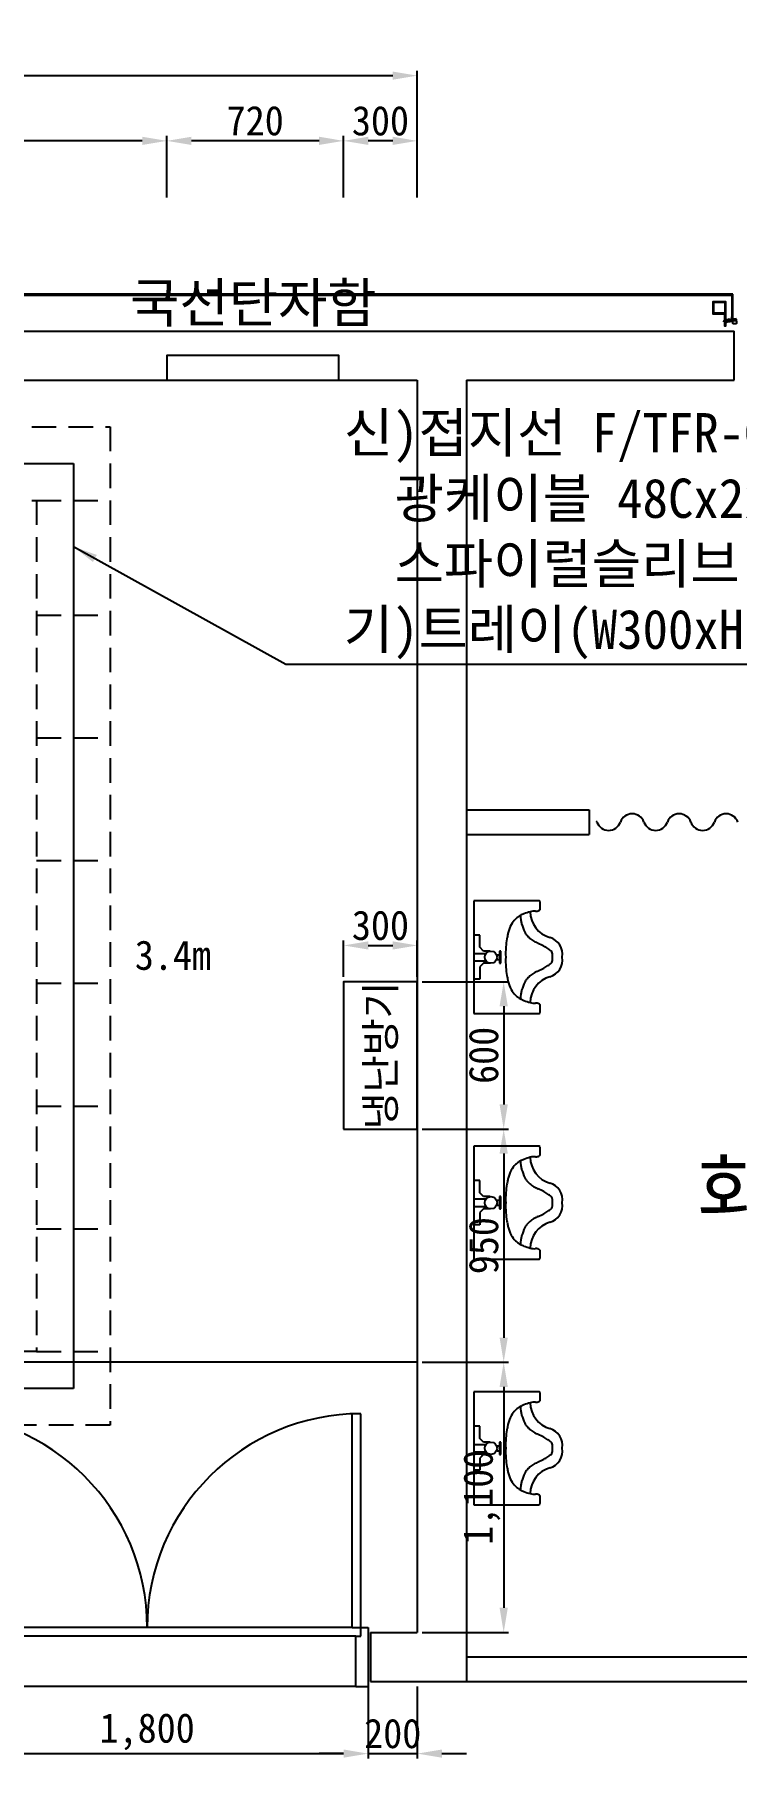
# Model space of a CAD drawing. Header units: millimetres. Extents: x 574471 to 622274, y -171951 to -139705.
# Drawn here: x 586975 to 589834, y -155925 to -148903 of the extents above; entities that cross this region are included whole.
import ezdxf
from ezdxf.enums import TextEntityAlignment as Align

# ---------------------------------------------------------------- set-up
doc = ezdxf.new("R2010")
doc.units = ezdxf.units.MM
doc.linetypes.add('HIDDEN', pattern=[0.375, 0.25, -0.125])
doc.linetypes.add('HIDDEN2', pattern=[0.1875, 0.125, -0.0625])
for name, color, linetype in [('TT-BASE', 253, 'Continuous'), ('TT-CABL', 4, 'Continuous'), ('TT-TRAY', 4, 'Continuous'), ('TZ-BASE', 253, 'Continuous'), ('TZ-DIMS', 1, 'Continuous'), ('TZ-LEAL', 1, 'Continuous'), ('TZ-LEAT', 3, 'Continuous'), ('TZ-TEX2', 3, 'Continuous'), ('TZ-TEXT', 3, 'Continuous')]:
    doc.layers.add(name, color=color, linetype=linetype)
doc.styles.get("Standard").update_dxf_attribs({"font": 'GulimChe.ttf'})
doc.dimstyles.new('D40', dxfattribs={"dimscale": 40, "dimtxt": 3, "dimasz": 2.5, "dimexe": 0.5, "dimexo": 0.5, "dimgap": 0.5, "dimtad": 1, "dimdec": 0, "dimzin": 1, "dimdsep": 46, "dimlunit": 6, "dimtxsty": 'Standard', "dimcen": 1, "dimclrd": 1, "dimclre": 1, "dimclrt": 3, "dimadec": 0, "dimazin": 0, "dimtfac": 1, "dimtdec": 0, "dimtix": 1, "dimtmove": 2, "dimatfit": 3, "dimfxl": 0, "dimtvp": 2, "dimlwd": -1, "dimlwe": -1, "dimarcsym": 0})

# ---------------------------------------------------------------- blocks, each defined once
blk = doc.blocks.new('*D27')
at = {"layer": 'DEFPOINTS', "color": 0}
for p in [(588533.7, -149071.1), (581933.7, -149587), (588533.7, -149587)]:
    blk.add_point(p, dxfattribs=at)
at = {"layer": 'TZ-DIMS', "color": 1}
for p, q in [((581933.7, -149567), (581933.7, -149051.1)), ((588533.7, -149567), (588533.7, -149051.1)), ((582033.7, -149071.1), (588433.7, -149071.1))]:
    blk.add_line(p, q, dxfattribs=at)
for points in [[(582033.7, -149054.4), (582033.7, -149087.7), (581933.7, -149071.1)], [(588433.7, -149054.4), (588433.7, -149087.7), (588533.7, -149071.1)]]:
    blk.add_solid(points, dxfattribs=at)
at = {"layer": 'TZ-DIMS', "color": 3, "insert": (585233.7, -148982.2), "char_height": 120, "attachment_point": 5}
blk.add_mtext('6,600', dxfattribs=at)
blk = doc.blocks.new('*D28')
at = {"layer": 'DEFPOINTS', "color": 0}
for p in [(588233.7, -149336.7), (588233.7, -149587), (588533.7, -149587)]:
    blk.add_point(p, dxfattribs=at)
at = {"layer": 'TZ-DIMS', "color": 1}
for p, q in [((588233.7, -149567), (588233.7, -149316.7)), ((588433.7, -149336.7), (588333.7, -149336.7)), ((588533.7, -149567), (588533.7, -149316.7))]:
    blk.add_line(p, q, dxfattribs=at)
for points in [[(588333.7, -149320), (588333.7, -149353.3), (588233.7, -149336.7)], [(588433.7, -149320), (588433.7, -149353.3), (588533.7, -149336.7)]]:
    blk.add_solid(points, dxfattribs=at)
at = {"layer": 'TZ-DIMS', "color": 3, "insert": (588383.7, -149255.3), "char_height": 120, "attachment_point": 5}
blk.add_mtext('300', dxfattribs=at)
blk = doc.blocks.new('*D29')
at = {"layer": 'DEFPOINTS', "color": 0}
for p in [(587513.7, -149336.7), (587513.7, -149587), (588233.7, -149587)]:
    blk.add_point(p, dxfattribs=at)
at = {"layer": 'TZ-DIMS', "color": 1}
for p, q in [((587513.7, -149567), (587513.7, -149316.7)), ((588133.7, -149336.7), (587613.7, -149336.7)), ((588233.7, -149567), (588233.7, -149316.7))]:
    blk.add_line(p, q, dxfattribs=at)
for points in [[(587613.7, -149320), (587613.7, -149353.3), (587513.7, -149336.7)], [(588133.7, -149320), (588133.7, -149353.3), (588233.7, -149336.7)]]:
    blk.add_solid(points, dxfattribs=at)
at = {"layer": 'TZ-DIMS', "color": 3, "insert": (587873.7, -149255.1), "char_height": 120, "attachment_point": 5}
blk.add_mtext('720', dxfattribs=at)
blk = doc.blocks.new('*D30')
at = {"layer": 'DEFPOINTS', "color": 0}
for p in [(585763.7, -149336.7), (585763.7, -149587), (587513.7, -149587)]:
    blk.add_point(p, dxfattribs=at)
at = {"layer": 'TZ-DIMS', "color": 1}
for p, q in [((585763.7, -149567), (585763.7, -149316.7)), ((587413.7, -149336.7), (585863.7, -149336.7)), ((587513.7, -149567), (587513.7, -149316.7))]:
    blk.add_line(p, q, dxfattribs=at)
for points in [[(585863.7, -149320), (585863.7, -149353.3), (585763.7, -149336.7)], [(587413.7, -149320), (587413.7, -149353.3), (587513.7, -149336.7)]]:
    blk.add_solid(points, dxfattribs=at)
at = {"layer": 'TZ-DIMS', "color": 3, "insert": (586638.7, -149247.7), "char_height": 120, "attachment_point": 5}
blk.add_mtext('1,750', dxfattribs=at)
blk = doc.blocks.new('*D47')
at = {"layer": 'DEFPOINTS', "color": 0}
for p in [(586533.7, -155611.2), (588333.7, -155611.2), (588333.7, -155905)]:
    blk.add_point(p, dxfattribs=at)
at = {"layer": 'TZ-DIMS', "color": 1}
for p, q in [((586533.7, -155631.2), (586533.7, -155925)), ((588333.7, -155631.2), (588333.7, -155925)), ((586633.7, -155905), (588233.7, -155905))]:
    blk.add_line(p, q, dxfattribs=at)
for points in [[(586633.7, -155888.3), (586633.7, -155921.6), (586533.7, -155905)], [(588233.7, -155888.3), (588233.7, -155921.6), (588333.7, -155905)]]:
    blk.add_solid(points, dxfattribs=at)
at = {"layer": 'TZ-DIMS', "color": 3, "insert": (587433.7, -155816), "char_height": 120, "attachment_point": 5}
blk.add_mtext('1,800', dxfattribs=at)
blk = doc.blocks.new('*D48')
at = {"layer": 'DEFPOINTS', "color": 0}
for p in [(588333.7, -155611.2), (588533.7, -155611.2), (588533.7, -155905)]:
    blk.add_point(p, dxfattribs=at)
at = {"layer": 'TZ-DIMS', "color": 1}
for p, q in [((588333.7, -155631.2), (588333.7, -155925)), ((588533.7, -155631.2), (588533.7, -155925)), ((588233.7, -155905), (588133.7, -155905)), ((588333.7, -155905), (588533.7, -155905)), ((588633.7, -155905), (588733.7, -155905))]:
    blk.add_line(p, q, dxfattribs=at)
for points in [[(588233.7, -155888.3), (588233.7, -155921.6), (588333.7, -155905)], [(588633.7, -155888.3), (588633.7, -155921.6), (588533.7, -155905)]]:
    blk.add_solid(points, dxfattribs=at)
at = {"layer": 'TZ-DIMS', "color": 3, "insert": (588433.7, -155823.6), "char_height": 120, "attachment_point": 5}
blk.add_mtext('200', dxfattribs=at)
blk = doc.blocks.new('*D67')
at = {"layer": 'DEFPOINTS', "color": 0}
for p in [(588533.7, -152761.2), (588533.7, -153361.2), (588885.6, -153361.2)]:
    blk.add_point(p, dxfattribs=at)
at = {"layer": 'TZ-DIMS', "color": 1}
for p, q in [((588553.7, -152761.2), (588905.6, -152761.2)), ((588885.6, -152861.2), (588885.6, -153261.2)), ((588553.7, -153361.2), (588905.6, -153361.2))]:
    blk.add_line(p, q, dxfattribs=at)
for points in [[(588868.9, -152861.2), (588902.3, -152861.2), (588885.6, -152761.2)], [(588868.9, -153261.2), (588902.3, -153261.2), (588885.6, -153361.2)]]:
    blk.add_solid(points, dxfattribs=at)
at = {"layer": 'TZ-DIMS', "color": 3, "insert": (588804.2, -153061.2), "char_height": 120, "attachment_point": 5, "rotation": 90}
blk.add_mtext('600', dxfattribs=at)
blk = doc.blocks.new('*D68')
at = {"layer": 'DEFPOINTS', "color": 0}
for p in [(588533.7, -153361.2), (588533.7, -154311.2), (588885.6, -154311.2)]:
    blk.add_point(p, dxfattribs=at)
at = {"layer": 'TZ-DIMS', "color": 1}
for p, q in [((588553.7, -153361.2), (588905.6, -153361.2)), ((588885.6, -153461.2), (588885.6, -154211.2)), ((588553.7, -154311.2), (588905.6, -154311.2))]:
    blk.add_line(p, q, dxfattribs=at)
for points in [[(588868.9, -153461.2), (588902.3, -153461.2), (588885.6, -153361.2)], [(588868.9, -154211.2), (588902.3, -154211.2), (588885.6, -154311.2)]]:
    blk.add_solid(points, dxfattribs=at)
at = {"layer": 'TZ-DIMS', "color": 3, "insert": (588804.2, -153836.2), "char_height": 120, "attachment_point": 5, "rotation": 90}
blk.add_mtext('950', dxfattribs=at)
blk = doc.blocks.new('*D69')
at = {"layer": 'DEFPOINTS', "color": 0}
for p in [(588533.7, -154311.2), (588533.7, -155411.2), (588885.6, -155411.2)]:
    blk.add_point(p, dxfattribs=at)
at = {"layer": 'TZ-DIMS', "color": 1}
for p, q in [((588553.7, -154311.2), (588905.6, -154311.2)), ((588885.6, -154411.2), (588885.6, -155311.2)), ((588553.7, -155411.2), (588905.6, -155411.2))]:
    blk.add_line(p, q, dxfattribs=at)
for points in [[(588868.9, -154411.2), (588902.3, -154411.2), (588885.6, -154311.2)], [(588868.9, -155311.2), (588902.3, -155311.2), (588885.6, -155411.2)]]:
    blk.add_solid(points, dxfattribs=at)
at = {"layer": 'TZ-DIMS', "color": 3, "insert": (588796.7, -154861.2), "char_height": 120, "attachment_point": 5, "rotation": 90}
blk.add_mtext('1,100', dxfattribs=at)
blk = doc.blocks.new('*D73')
at = {"layer": 'DEFPOINTS', "color": 0}
for p in [(588533.7, -152613.5), (588233.7, -152761.2), (588533.7, -152761.2)]:
    blk.add_point(p, dxfattribs=at)
at = {"layer": 'TZ-DIMS', "color": 1}
for p, q in [((588233.7, -152741.2), (588233.7, -152593.5)), ((588333.7, -152613.5), (588433.7, -152613.5)), ((588533.7, -152741.2), (588533.7, -152593.5))]:
    blk.add_line(p, q, dxfattribs=at)
for points in [[(588333.7, -152596.9), (588333.7, -152630.2), (588233.7, -152613.5)], [(588433.7, -152596.9), (588433.7, -152630.2), (588533.7, -152613.5)]]:
    blk.add_solid(points, dxfattribs=at)
at = {"layer": 'TZ-DIMS', "color": 3, "insert": (588383.7, -152532.2), "char_height": 120, "attachment_point": 5}
blk.add_mtext('300', dxfattribs=at)

msp = doc.modelspace()

# ---------------------------------------------------------------- linework, layer by layer
at = {"layer": 'TT-BASE'}
for points in [[(587513.7, -150311.2), (588213.7, -150311.2), (588213.7, -150211.2), (587513.7, -150211.2)], [(588233.7, -153361.2), (588533.7, -153361.2), (588533.7, -152761.2), (588233.7, -152761.2)]]:
    msp.add_lwpolyline(points, close=True, dxfattribs=at)
msp.add_lwpolyline([(588533.7, -154311.2), (586333.7, -154311.2), (586333.7, -155411.2)], dxfattribs=at)
at = {"layer": 'TT-CABL', "linetype": 'HIDDEN'}
msp.add_lwpolyline([(585463.7, -150411.2), (585463.7, -150650.8), (587133.2, -150650.8), (587133.2, -154417.8), (586583.7, -154417.8), (586583.7, -154191.2)], dxfattribs=at)
at = {"layer": 'TT-TRAY', "linetype": 'HIDDEN2', "ltscale": 800}
for points in [[(585313.7, -150411.2), (585313.7, -150800.8), (586983.2, -150800.8), (586983.2, -154267.8), (586733.7, -154267.8), (586733.7, -154191.2)], [(585613.7, -150411.2), (585613.7, -150500.8), (587283.2, -150500.8), (587283.2, -154567.8), (586433.7, -154567.8), (586433.7, -154191.2)], [(586983.2, -150800.8), (587283.2, -150800.8)], [(586983.2, -151267.8), (587283.2, -151267.8)], [(586983.2, -151767.8), (587283.2, -151767.8)], [(586983.2, -152267.8), (587283.2, -152267.8)], [(586983.2, -152767.8), (587283.2, -152767.8)], [(586983.2, -153267.8), (587283.2, -153267.8)], [(586983.2, -153767.8), (587283.2, -153767.8)], [(586983.2, -154267.8), (587283.2, -154267.8)]]:
    msp.add_lwpolyline(points, dxfattribs=at)
at = {"layer": 'TZ-BASE'}
for p, q in [((589818.7, -149961.2), (586148.7, -149961.2)), ((586152.7, -149965.2), (589814.7, -149965.2)), ((589814.7, -149965.2), (589814.7, -150066.8)), ((589818.7, -150070.3), (589818.7, -149961.2)), ((586143.7, -150111.2), (589823.7, -150111.2)), ((589800.2, -150074.6), (589779.5, -150070.9)), ((589814.7, -150066.8), (589796.2, -150066.8)), ((589796.2, -150066.8), (589796.2, -150070.8)), ((589796.2, -150070.8), (589818.2, -150070.8)), ((589799.2, -150070.8), (589800.2, -150072.3)), ((589800.2, -150072.3), (589807.2, -150072.3)), ((589801.7, -150070.8), (589801.7, -150065.3)), ((589803.7, -150060.1), (589803.7, -150074.6)), ((589805.7, -150070.8), (589805.7, -150065.3)), ((589807.2, -150072.3), (589808.2, -150070.8)), ((589820.1, -150061.3), (589818.7, -150062.7)), ((589818.7, -150061.4), (589826.1, -150068.8)), ((589821.8, -150061.7), (589818.7, -150064.8)), ((589823.7, -150062), (589818.7, -150067)), ((589825.7, -150062.1), (589818.7, -150069.1)), ((589818.7, -150063.6), (589824, -150068.8)), ((589818.7, -150065.7), (589821.8, -150068.8)), ((589818.7, -150067.8), (589820.2, -150069.2)), ((589818.7, -150069.9), (589819.1, -150070.3)), ((589818.8, -150071.1), (589818.7, -150071.2)), ((589820.9, -150061.5), (589828.2, -150068.8)), ((589827.8, -150062.1), (589821, -150068.9)), ((589830.3, -150061.8), (589823.2, -150068.8)), ((589823.5, -150062), (589830.3, -150068.8)), ((589823.7, -150311.2), (589823.7, -150111.2)), ((589833.1, -150061), (589825.3, -150068.8)), ((589825.8, -150062.1), (589833.7, -150070.1)), ((589833.7, -150062.6), (589827.5, -150068.8)), ((589827.8, -150062.1), (589833.7, -150067.9)), ((589833.7, -150064.7), (589829.6, -150068.8)), ((589829.7, -150061.9), (589833.7, -150065.8)), ((589831.5, -150061.5), (589833.7, -150063.7)), ((589833.7, -150066.8), (589831.6, -150068.9)), ((589833.7, -150068.9), (589832.9, -150069.7)), ((589833.1, -150061), (589833.7, -150061.6)), ((589833.7, -150071.1), (589833.6, -150071.1)), ((586143.7, -150311.2), (588533.7, -150311.2)), ((588533.7, -150311.2), (588533.7, -155411.2)), ((588733.7, -150311.2), (588733.7, -155611.2)), ((588733.7, -150311.2), (589823.7, -150311.2)), ((588733.7, -152061.2), (589233.7, -152061.2)), ((589233.7, -152061.2), (589233.7, -152161.2)), ((588733.7, -152161.2), (589233.7, -152161.2)), ((588898.7, -152431.2), (588763.7, -152431.2)), ((588763.7, -152431.2), (588763.7, -152891.2)), ((589028.7, -152431.2), (588898.7, -152431.2)), ((589033.7, -152446.2), (589033.7, -152436.2)), ((589033.7, -152466.2), (589033.7, -152446.2)), ((588788.7, -152571.2), (588763.7, -152571.2)), ((588788.7, -152621.2), (588788.7, -152571.2)), ((588763.7, -152646.2), (588813.7, -152646.2)), ((588803.7, -152636.2), (588788.7, -152621.2)), ((588828.7, -152636.2), (588803.7, -152636.2)), ((588873.7, -152636.2), (588868.7, -152636.2)), ((588868.7, -152636.2), (588868.7, -152686.2)), ((588873.7, -152686.2), (588873.7, -152636.2)), ((588763.7, -152676.2), (588813.7, -152676.2)), ((588803.7, -152686.2), (588788.7, -152701.2)), ((588788.7, -152701.2), (588788.7, -152751.2)), ((588828.7, -152686.2), (588803.7, -152686.2)), ((588858.7, -152651.2), (588868.7, -152651.2)), ((588858.7, -152671.2), (588868.7, -152671.2)), ((588868.7, -152686.2), (588873.7, -152686.2)), ((588788.7, -152751.2), (588763.7, -152751.2)), ((589033.7, -152876.2), (589033.7, -152856.2)), ((588763.7, -152891.2), (588898.7, -152891.2)), ((588898.7, -152891.2), (589028.7, -152891.2)), ((589033.7, -152886.2), (589033.7, -152876.2)), ((588898.7, -153431.2), (588763.7, -153431.2)), ((588763.7, -153431.2), (588763.7, -153891.2)), ((589028.7, -153431.2), (588898.7, -153431.2)), ((589033.7, -153446.2), (589033.7, -153436.2)), ((589033.7, -153466.2), (589033.7, -153446.2)), ((588788.7, -153571.2), (588763.7, -153571.2)), ((588788.7, -153621.2), (588788.7, -153571.2)), ((588803.7, -153636.2), (588788.7, -153621.2)), ((588763.7, -153646.2), (588813.7, -153646.2)), ((588763.7, -153676.2), (588813.7, -153676.2)), ((588803.7, -153686.2), (588788.7, -153701.2)), ((588828.7, -153636.2), (588803.7, -153636.2)), ((588828.7, -153686.2), (588803.7, -153686.2)), ((588858.7, -153651.2), (588868.7, -153651.2)), ((588858.7, -153671.2), (588868.7, -153671.2)), ((588873.7, -153636.2), (588868.7, -153636.2)), ((588868.7, -153636.2), (588868.7, -153686.2)), ((588868.7, -153686.2), (588873.7, -153686.2)), ((588873.7, -153686.2), (588873.7, -153636.2)), ((588788.7, -153751.2), (588763.7, -153751.2)), ((588788.7, -153701.2), (588788.7, -153751.2)), ((588763.7, -153891.2), (588898.7, -153891.2)), ((588898.7, -153891.2), (589028.7, -153891.2)), ((589033.7, -153876.2), (589033.7, -153856.2)), ((589033.7, -153886.2), (589033.7, -153876.2)), ((588898.7, -154431.2), (588763.7, -154431.2)), ((588763.7, -154431.2), (588763.7, -154891.2)), ((589028.7, -154431.2), (588898.7, -154431.2)), ((589033.7, -154446.2), (589033.7, -154436.2)), ((589033.7, -154466.2), (589033.7, -154446.2)), ((588269.1, -155391.2), (588269.1, -154521.3)), ((588304.3, -155391.2), (588304.3, -154520.5)), ((588788.7, -154571.2), (588763.7, -154571.2)), ((588788.7, -154621.2), (588788.7, -154571.2)), ((588763.7, -154646.2), (588813.7, -154646.2)), ((588763.7, -154676.2), (588813.7, -154676.2)), ((588803.7, -154636.2), (588788.7, -154621.2)), ((588828.7, -154636.2), (588803.7, -154636.2)), ((588858.7, -154651.2), (588868.7, -154651.2)), ((588858.7, -154671.2), (588868.7, -154671.2)), ((588873.7, -154636.2), (588868.7, -154636.2)), ((588868.7, -154636.2), (588868.7, -154686.2)), ((588873.7, -154686.2), (588873.7, -154636.2)), ((588788.7, -154751.2), (588763.7, -154751.2)), ((588803.7, -154686.2), (588788.7, -154701.2)), ((588788.7, -154701.2), (588788.7, -154751.2)), ((588828.7, -154686.2), (588803.7, -154686.2)), ((588868.7, -154686.2), (588873.7, -154686.2)), ((588763.7, -154891.2), (588898.7, -154891.2)), ((588898.7, -154891.2), (589028.7, -154891.2)), ((589033.7, -154876.2), (589033.7, -154856.2)), ((589033.7, -154886.2), (589033.7, -154876.2)), ((588283.8, -155427), (586583.6, -155427)), ((588269.1, -155391.2), (586598.3, -155391.2)), ((588269.1, -155391.2), (588304.3, -155391.2)), ((588283.8, -155631.2), (588283.8, -155427)), ((588283.8, -155427), (588304.3, -155427)), ((588304.3, -155427), (588304.3, -155391.2)), ((588304.3, -155391.2), (588333.7, -155391.2)), ((588333.7, -155391.2), (588333.7, -155631.2)), ((588343.7, -155411.2), (588533.7, -155411.2)), ((588343.7, -155411.2), (588343.7, -155611.2)), ((588733.7, -155511.2), (590123.7, -155511.2)), ((588283.8, -155631.2), (586583.6, -155631.2)), ((588283.8, -155631.2), (588333.7, -155631.2)), ((588343.7, -155611.2), (588733.7, -155611.2)), ((588733.7, -155611.2), (590123.7, -155611.2))]:
    msp.add_line(p, q, dxfattribs=at)
for points in [[(589738.7, -150040.8), (589738.7, -149990.8), (589788.7, -149990.8), (589788.7, -150040.8)], [(589741, -150038.5), (589741, -149993.1), (589786.4, -149993.1), (589786.4, -150038.5)], [(589788.7, -150065.3), (589788.7, -150076.8), (589790.2, -150076.8), (589790.2, -150066.8), (589814.7, -150066.8), (589814.7, -150055.3), (589813.2, -150055.3), (589813.2, -150065.3)], [(589792.7, -150068.2), (589791.7, -150068), (589789.9, -150077.8), (589790.9, -150078)]]:
    msp.add_lwpolyline(points, close=True, dxfattribs=at)
msp.add_lwpolyline([(589738.7, -150040.8), (589786.7, -150040.8, -0.414214), (589788.7, -150042.8), (589788.7, -150090.8), (589786.4, -150090.8), (589786.4, -150044.1, 0.414214), (589785.4, -150043.1), (589738.7, -150043.1), (589738.7, -150040.8)], format="xyb", dxfattribs=at)
msp.add_lwpolyline([(589794.8, -150073.1), (589793.8, -150072.9), (589793.7, -150073.9), (589794.7, -150074.1)], dxfattribs=at)
msp.add_lwpolyline([(589830.7, -150081.8), (589821.7, -150081.8, -0.414214), (589818.7, -150078.8), (589818.7, -150071.8, -0.414214), (589821.7, -150068.8), (589830.7, -150068.8, -0.414214), (589833.7, -150071.8), (589833.7, -150078.8, -0.414214)], format="xyb", close=True, dxfattribs=at)
for centre in [(588833.7, -152661.2), (588833.7, -153661.2), (588833.7, -154661.2)]:
    msp.add_circle(centre, 25, dxfattribs=at)
for centre, radius, start, end in [((589790.7, -150072.9), 4.14, 274.87244, 65.12756), ((589803.7, -150066.8), 3.79, 22.5, 157.5), ((589803.7, -150072.2), 0.76, 189.21747, 350.78253), ((589818.2, -150070.3), 0.5, 270, 0), ((589826.2, -150040.3), 21.8, 249.88929, 290.11071), ((589408.8, -152128.3), 50.8, 19.74089, 160.25911), ((589600, -152128.3), 50.8, 19.74089, 160.25911), ((589791.2, -152128.3), 50.8, 19.74089, 160.25911), ((589217.6, -152128.3), 50.8, 19.74089, 24.72388), ((589313.2, -152094), 50.8, 199.74089, 340.25911), ((589504.4, -152094), 50.8, 199.74089, 340.25911), ((589695.6, -152094), 50.8, 199.74089, 340.25911), ((589028.7, -152436.2), 5, 45, 90), ((589028.7, -152436.2), 5, 0, 45), ((588998.6, -152574.5), 94.2, 133.51379, 151.38954), ((589017.9, -152594.8), 122.3, 126.8699, 133.51379), ((588987.8, -152554.7), 72.1, 118.21659, 126.8699), ((589009.6, -152595.4), 118.2, 110.55605, 118.21659), ((589137.3, -152486.3), 183.7, 181.52164, 188.1301), ((589089.2, -152807.6), 344.9, 106.07279, 110.55605), ((589010.3, -152533.6), 59.8, 84.76229, 106.07279), ((589102.6, -152476.2), 108.9, 180, 254.6079), ((589017.7, -152452.5), 21.7, 264.76229, 300.50902), ((589017.7, -152452.5), 21.6, 300.50902, 315), ((589031.4, -152466.2), 2.35, 315, 0), ((590447.1, -152876.6), 1575.4, 168.69007, 169.37542), ((589094.8, -152606.2), 196.3, 166.74842, 168.69007), ((589027.7, -152590.4), 127.4, 151.38954, 166.74842), ((589038.1, -152500.5), 83.4, 188.1301, 197.94092), ((589282.5, -152421.3), 340.4, 197.94092, 203.96249), ((589017, -152539.4), 49.7, 203.96249, 219.75539), ((589059.9, -152503.6), 105.6, 219.75539, 230.19443), ((589316.4, -152648), 422.9, 176.18593, 181.78526), ((589179.7, -152638.9), 285.9, 169.37542, 176.18593), ((589065.5, -152496.9), 114.3, 230.19443, 240.22596), ((589106.6, -152425), 197.2, 240.22596, 245.99389), ((588900.3, -152888.3), 310, 61.39444, 65.99389), ((588940.9, -152813.8), 225.1, 56.30993, 61.39444), ((588984.4, -152748.7), 146.8, 50.01295, 56.30993), ((589055.2, -152648.4), 69.7, 349.40287, 74.6079), ((589070.4, -152646), 12.9, 11.30993, 50.01295), ((589029, -152654.3), 55.1, 352.87498, 11.30993), ((589316.4, -152674.3), 422.9, 178.21474, 183.81407), ((589179.7, -152683.4), 285.9, 183.81407, 190.62458), ((589106.6, -152897.3), 197.2, 114.00611, 119.77404), ((588900.3, -152434), 310, 294.00611, 298.60556), ((588940.9, -152508.5), 225.1, 298.60556, 303.69007), ((588984.4, -152573.7), 146.8, 303.69007, 309.98705), ((589055.2, -152674), 69.7, 285.3921, 10.59713), ((589070.4, -152676.3), 12.9, 309.98705, 348.69007), ((589029, -152668), 55.1, 348.69007, 7.12502), ((590447.1, -152445.7), 1575.4, 190.62458, 191.30993), ((589094.8, -152716.2), 196.3, 191.30993, 193.25158), ((589027.7, -152732), 127.4, 193.25158, 208.61046), ((589282.5, -152901), 340.4, 156.03751, 162.05908), ((589017, -152783), 49.7, 140.24461, 156.03751), ((589059.9, -152818.7), 105.6, 129.80557, 140.24461), ((589065.5, -152825.4), 114.3, 119.77404, 129.80557), ((589102.6, -152846.2), 108.9, 105.3921, 180), ((588998.6, -152747.8), 94.2, 208.61046, 226.48621), ((589017.9, -152727.5), 122.3, 226.48621, 233.1301), ((588987.8, -152767.6), 72.1, 233.1301, 241.78341), ((589137.3, -152836), 183.7, 171.8699, 178.47836), ((589009.6, -152727), 118.2, 241.78341, 249.44395), ((589038.1, -152821.9), 83.4, 162.05908, 171.8699), ((589089.2, -152514.8), 344.9, 249.44395, 253.92721), ((589010.3, -152788.7), 59.8, 253.92721, 275.23771), ((589017.7, -152869.9), 21.7, 59.49098, 95.23771), ((589017.7, -152869.8), 21.6, 45, 59.49098), ((589031.4, -152856.2), 2.35, 0, 45), ((589028.7, -152886.2), 5, 270, 315), ((589028.7, -152886.2), 5, 315, 0), ((589009.6, -153595.4), 118.2, 110.55605, 118.21659), ((589089.2, -153807.6), 344.9, 106.07279, 110.55605), ((589010.3, -153533.6), 59.8, 84.76229, 106.07279), ((589102.6, -153476.2), 108.9, 180, 254.6079), ((589017.7, -153452.5), 21.7, 264.76229, 300.50902), ((589028.7, -153436.2), 5, 45, 90), ((589017.7, -153452.5), 21.6, 300.50902, 315), ((589028.7, -153436.2), 5, 0, 45), ((589031.4, -153466.2), 2.35, 315, 0), ((589027.7, -153590.4), 127.4, 151.38954, 166.74842), ((588998.6, -153574.5), 94.2, 133.51379, 151.38954), ((589017.9, -153594.8), 122.3, 126.8699, 133.51379), ((588987.8, -153554.7), 72.1, 118.21659, 126.8699), ((589137.3, -153486.3), 183.7, 181.52164, 188.1301), ((589038.1, -153500.5), 83.4, 188.1301, 197.94092), ((589282.5, -153421.3), 340.4, 197.94092, 203.96249), ((589017, -153539.4), 49.7, 203.96249, 219.75539), ((589316.4, -153648), 422.9, 176.18593, 181.78526), ((589179.7, -153638.9), 285.9, 169.37542, 176.18593), ((590447.1, -153876.6), 1575.4, 168.69007, 169.37542), ((589094.8, -153606.2), 196.3, 166.74842, 168.69007), ((589059.9, -153503.6), 105.6, 219.75539, 230.19443), ((589065.5, -153496.9), 114.3, 230.19443, 240.22596), ((589106.6, -153425), 197.2, 240.22596, 245.99389), ((588900.3, -153888.3), 310, 61.39444, 65.99389), ((588940.9, -153813.8), 225.1, 56.30993, 61.39444), ((588984.4, -153748.7), 146.8, 50.01295, 56.30993), ((589055.2, -153648.4), 69.7, 349.40287, 74.6079), ((589316.4, -153674.3), 422.9, 178.21474, 183.81407), ((588940.9, -153508.5), 225.1, 298.60556, 303.69007), ((588984.4, -153573.7), 146.8, 303.69007, 309.98705), ((589055.2, -153674), 69.7, 285.3921, 10.59713), ((589070.4, -153646), 12.9, 11.30993, 50.01295), ((589070.4, -153676.3), 12.9, 309.98705, 348.69007), ((589029, -153654.3), 55.1, 352.87498, 11.30993), ((589029, -153668), 55.1, 348.69007, 7.12502), ((589179.7, -153683.4), 285.9, 183.81407, 190.62458), ((590447.1, -153445.7), 1575.4, 190.62458, 191.30993), ((589094.8, -153716.2), 196.3, 191.30993, 193.25158), ((589027.7, -153732), 127.4, 193.25158, 208.61046), ((589282.5, -153901), 340.4, 156.03751, 162.05908), ((589017, -153783), 49.7, 140.24461, 156.03751), ((589059.9, -153818.7), 105.6, 129.80557, 140.24461), ((589065.5, -153825.4), 114.3, 119.77404, 129.80557), ((589102.6, -153846.2), 108.9, 105.3921, 180), ((589106.6, -153897.3), 197.2, 114.00611, 119.77404), ((588900.3, -153434), 310, 294.00611, 298.60556), ((588998.6, -153747.8), 94.2, 208.61046, 226.48621), ((589017.9, -153727.5), 122.3, 226.48621, 233.1301), ((588987.8, -153767.6), 72.1, 233.1301, 241.78341), ((589137.3, -153836), 183.7, 171.8699, 178.47836), ((589009.6, -153727), 118.2, 241.78341, 249.44395), ((589038.1, -153821.9), 83.4, 162.05908, 171.8699), ((589089.2, -153514.8), 344.9, 249.44395, 253.92721), ((589010.3, -153788.7), 59.8, 253.92721, 275.23771), ((589017.7, -153869.9), 21.7, 59.49098, 95.23771), ((589017.7, -153869.8), 21.6, 45, 59.49098), ((589028.7, -153886.2), 5, 270, 315), ((589028.7, -153886.2), 5, 315, 0), ((589031.4, -153856.2), 2.35, 0, 45), ((589017.7, -154452.5), 21.7, 264.76229, 300.50902), ((589028.7, -154436.2), 5, 45, 90), ((589017.7, -154452.5), 21.6, 300.50902, 315), ((589028.7, -154436.2), 5, 0, 45), ((589031.4, -154466.2), 2.35, 315, 0), ((586563.1, -155391.2), 870.6, 0, 90), ((588304.3, -155391.2), 870.6, 90, 180), ((589027.7, -154590.4), 127.4, 151.38954, 166.74842), ((588998.6, -154574.5), 94.2, 133.51379, 151.38954), ((589017.9, -154594.8), 122.3, 126.8699, 133.51379), ((588987.8, -154554.7), 72.1, 118.21659, 126.8699), ((589009.6, -154595.4), 118.2, 110.55605, 118.21659), ((589137.3, -154486.3), 183.7, 181.52164, 188.1301), ((589038.1, -154500.5), 83.4, 188.1301, 197.94092), ((589282.5, -154421.3), 340.4, 197.94092, 203.96249), ((589089.2, -154807.6), 344.9, 106.07279, 110.55605), ((589010.3, -154533.6), 59.8, 84.76229, 106.07279), ((589102.6, -154476.2), 108.9, 180, 254.6079), ((589179.7, -154638.9), 285.9, 169.37542, 176.18593), ((590447.1, -154876.6), 1575.4, 168.69007, 169.37542), ((589094.8, -154606.2), 196.3, 166.74842, 168.69007), ((589017, -154539.4), 49.7, 203.96249, 219.75539), ((589059.9, -154503.6), 105.6, 219.75539, 230.19443), ((589065.5, -154496.9), 114.3, 230.19443, 240.22596), ((589106.6, -154425), 197.2, 240.22596, 245.99389), ((588900.3, -154888.3), 310, 61.39444, 65.99389), ((589055.2, -154648.4), 69.7, 349.40287, 74.6079), ((589316.4, -154648), 422.9, 176.18593, 181.78526), ((589316.4, -154674.3), 422.9, 178.21474, 183.81407), ((588940.9, -154813.8), 225.1, 56.30993, 61.39444), ((588984.4, -154748.7), 146.8, 50.01295, 56.30993), ((589055.2, -154674), 69.7, 285.3921, 10.59713), ((589070.4, -154646), 12.9, 11.30993, 50.01295), ((589070.4, -154676.3), 12.9, 309.98705, 348.69007), ((589029, -154654.3), 55.1, 352.87498, 11.30993), ((589029, -154668), 55.1, 348.69007, 7.12502), ((589179.7, -154683.4), 285.9, 183.81407, 190.62458), ((590447.1, -154445.7), 1575.4, 190.62458, 191.30993), ((589017, -154783), 49.7, 140.24461, 156.03751), ((589059.9, -154818.7), 105.6, 129.80557, 140.24461), ((589065.5, -154825.4), 114.3, 119.77404, 129.80557), ((589102.6, -154846.2), 108.9, 105.3921, 180), ((589106.6, -154897.3), 197.2, 114.00611, 119.77404), ((588900.3, -154434), 310, 294.00611, 298.60556), ((588940.9, -154508.5), 225.1, 298.60556, 303.69007), ((588984.4, -154573.7), 146.8, 303.69007, 309.98705), ((589094.8, -154716.2), 196.3, 191.30993, 193.25158), ((589027.7, -154732), 127.4, 193.25158, 208.61046), ((588998.6, -154747.8), 94.2, 208.61046, 226.48621), ((589017.9, -154727.5), 122.3, 226.48621, 233.1301), ((589137.3, -154836), 183.7, 171.8699, 178.47836), ((589038.1, -154821.9), 83.4, 162.05908, 171.8699), ((589282.5, -154901), 340.4, 156.03751, 162.05908), ((588987.8, -154767.6), 72.1, 233.1301, 241.78341), ((589009.6, -154727), 118.2, 241.78341, 249.44395), ((589089.2, -154514.8), 344.9, 249.44395, 253.92721), ((589010.3, -154788.7), 59.8, 253.92721, 275.23771), ((589017.7, -154869.9), 21.7, 59.49098, 95.23771), ((589017.7, -154869.8), 21.6, 45, 59.49098), ((589028.7, -154886.2), 5, 270, 315), ((589028.7, -154886.2), 5, 315, 0), ((589031.4, -154856.2), 2.35, 0, 45)]:
    msp.add_arc(centre, radius, start, end, dxfattribs=at)

# ---------------------------------------------------------------- texts
msp.add_text('화장실(남)', height=240, rotation=0, dxfattribs=at).set_placement((590431.8, -153734.3), align=Align.CENTER)
at = {"layer": 'TZ-LEAT', "insert": (588234.5, -151448.3), "char_height": 160, "attachment_point": 7}
msp.add_mtext('{\\C6;신)접지선 F/TFR-GV 16㎟x1x8m\\P  광케이블 48Cx2x17m\\P\\pt320;  스파이럴슬리브(난연) 2x15m\\P}기)트레이(W300xH100)', dxfattribs=at)
at = {"layer": 'TZ-TEX2'}
msp.add_text('3.4m', height=120, dxfattribs=at).set_placement((587538.7, -152652.9), align=Align.MIDDLE_CENTER)
at = {"layer": 'TZ-TEXT'}
msp.add_text('국선단자함', height=160, dxfattribs=at).set_placement((587866.2, -149995.9), align=Align.MIDDLE_CENTER)
msp.add_text('냉난방기', height=120, rotation=90, dxfattribs=at).set_placement((588383.7, -153061.2), align=Align.MIDDLE_CENTER)

# ---------------------------------------------------------------- dimensions: what is measured, and where the dimension line sits
at = {"layer": 'TZ-DIMS'}
for base, p1, p2, picture, middle in [((588533.7, -149071.1), (581933.7, -149587), (588533.7, -149587), '*D27', (585233.7, -148982.2)), ((585763.7, -149336.7), (587513.7, -149587), (585763.7, -149587), '*D30', (586638.7, -149247.7)), ((587513.7, -149336.7), (588233.7, -149587), (587513.7, -149587), '*D29', (587873.7, -149255.1)), ((588233.7, -149336.7), (588533.7, -149587), (588233.7, -149587), '*D28', (588383.7, -149255.3)), ((588533.7, -152613.5), (588233.7, -152761.2), (588533.7, -152761.2), '*D73', (588383.7, -152532.2)), ((588333.7, -155905), (586533.7, -155611.2), (588333.7, -155611.2), '*D47', (587433.7, -155816)), ((588533.7, -155905), (588333.7, -155611.2), (588533.7, -155611.2), '*D48', (588433.7, -155823.6))]:
    dim = msp.add_linear_dim(base=base, p1=p1, p2=p2, dimstyle='D40', dxfattribs=at)
    dim.commit()
    dim.dimension.update_dxf_attribs({"geometry": picture, "text_midpoint": middle})
for base, p1, p2, picture, middle in [((588885.6, -153361.2), (588533.7, -152761.2), (588533.7, -153361.2), '*D67', (588804.2, -153061.2)), ((588885.6, -154311.2), (588533.7, -153361.2), (588533.7, -154311.2), '*D68', (588804.2, -153836.2)), ((588885.6, -155411.2), (588533.7, -154311.2), (588533.7, -155411.2), '*D69', (588796.7, -154861.2))]:
    dim = msp.add_linear_dim(base=base, p1=p1, p2=p2, angle=90, dimstyle='D40', dxfattribs=at)
    dim.commit()
    dim.dimension.update_dxf_attribs({"geometry": picture, "text_midpoint": middle})

# ---------------------------------------------------------------- leaders
at = {"layer": 'TZ-LEAL', "annotation_type": 0, "has_hookline": 1, "hookline_direction": 0, "text_width": 3041.3}
msp.add_leader([(587133.2, -150989.1), (587998.8, -151468.3), (588214.5, -151468.3)], dimstyle='D40', dxfattribs=at)

doc.saveas('drawing.dxf')
